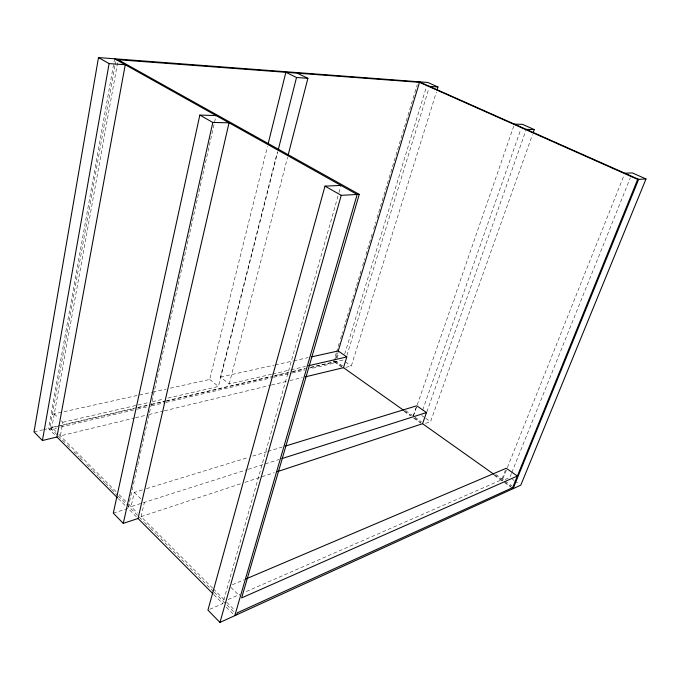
<?xml version="1.0" encoding="UTF-8"?>
<svg xmlns="http://www.w3.org/2000/svg" width="680" height="680" viewBox="0 0 680 680"><rect width="100%" height="100%" fill="white"/><g stroke="black" fill="none" stroke-linecap="round" stroke-linejoin="round"><path stroke-width="0.51" stroke-dasharray="3.4 2.55" d="M114.597 58.786L48.501 428.51L56.228 436.271M114.877 65.832L49.623 429.641L56.695 427.983M115.064 64.787L115.626 61.659M51.527 429.19L118.116 59.729M61.429 420.869L62.858 422.272L60.341 435.888L134.478 418.022M128.273 507.399L137.564 465.927M137.802 464.89L154.522 390.26M154.751 389.224L216.061 115.549M142.358 489.931L134.257 492.422L131.061 506.6L142.18 503.064M212.602 588.123L141.091 516.63L144.389 502.375M170.331 388.152L209.703 379.423L267.461 146.514M271.499 374.263L229.211 383.988L220.499 377.034L277.227 152.481M167.943 398.089L218.416 386.478L277.772 151.657M229.211 383.988L287.563 157.293M209.788 609.306L222.759 603.602L338.674 193.613M338.963 192.593L340.986 185.436M336.209 353.107L333.447 362.253L334.569 363.052L335.002 361.632L341.802 366.46M336.515 352.087L339.277 342.941M340.501 338.878L342.652 331.763M343.876 327.7L350.319 306.349M351.551 302.286L353.694 295.171M354.926 291.108L361.369 269.764M362.593 265.693L364.743 258.578M365.967 254.516L372.411 233.172M373.635 229.109L375.785 221.995M377.017 217.923L417.205 84.779M335.18 359.966L337.331 352.861M336.175 357.748L338.232 350.957M342.661 366.01L336.115 361.377L335.69 362.788L309.782 368.849M337.042 358.334L338.887 352.249M344.734 353.982L426.522 86.504M346.902 355.419L428.876 88.391M345.805 367.344L351.33 366.01L436.381 92.038M413.227 415.947L416.747 405.781M413.355 416.075L513.757 126.14M422.705 409.955L520.787 129.379M426.87 411.876L526.252 129.379M425.493 423.368L430.542 421.702L532.508 134.564M505.461 470.186L501.627 479.791L244.724 592.263M494.275 475.329L502.061 480.853L507 468.503M507.39 467.517L624.078 175.194M511.402 473.51L509.821 477.445L502.061 480.853M511.802 472.523L630.326 177.837M228.182 599.505L239.861 594.396M232.39 584.715L244.086 579.742M141.091 516.63L240.966 483.659M245.004 482.324L274.252 472.668M143.191 502.741L247.239 469.616M248.243 469.293L278.859 459.561M113.296 513.137L128.044 508.436L136.612 517.046M146.412 488.69L248.676 457.325M252.722 456.085L266.9 451.741M267.911 451.427L282.081 447.083M135.507 417.775L147.866 414.8M148.894 414.553L163.31 411.077M164.339 410.83L270.394 385.279M271.422 385.033L288.932 380.808M289.96 380.562L302.311 377.587M60.826 427.023L136.238 409.394M137.267 409.156L147.594 406.742M151.733 405.781L165.155 402.637M166.192 402.399L272.595 377.536M273.624 377.298L291.185 373.192M292.221 372.946L304.615 370.056M136.587 407.719L51.85 427.397L56.1 431.647M137.624 407.481L150.025 404.6M151.054 404.353L165.52 400.996M166.557 400.758L269.9 376.754M275.06 375.555L288.499 372.436M292.629 371.475L305.031 368.594M310.199 367.396L336.115 361.377M34 431.885L42.704 429.862M43.664 429.641L59.704 425.909M60.741 425.671L134.079 408.612M138.21 407.651L147.509 405.493M151.64 404.532L165.07 401.404M166.107 401.166L272.501 376.423M273.538 376.184L291.1 372.104M292.128 371.866L305.558 368.738M310.726 367.54L342.873 360.06L344.565 361.25M62.858 422.272L137.037 405.203M138.066 404.966L148.368 402.594M152.49 401.65L163.82 399.041M272.536 374.025L290.071 369.988M291.1 369.75L305.541 366.426M52.377 414.281L151.682 392.284M152.719 392.054L166.183 389.07M220.499 377.034L274.201 365.135M275.23 364.905L292.791 361.021M293.82 360.791L308.278 357.587M345.414 361.845L351.33 366.01M421.745 415.523L424.949 417.767M425.748 418.336L430.542 421.702M512.346 479.23L514.038 480.412M514.879 481.006L519.095 483.973M405.594 410.575L412.497 415.463M414.962 417.214L421.387 421.762M495.745 474.419L504.373 480.531M505.223 481.134L512.006 485.937M404.337 410.796L411.188 415.659M414.511 418.013L420.945 422.577M494.751 474.912L503.327 480.989M504.177 481.593L510.969 486.412M334.569 361.998L342.227 367.429M404.234 411.434L410.261 415.709M413.652 418.115L420.869 423.232M504.611 482.664L512.236 488.07M209.703 379.423L218.416 386.478M54.289 413.856L58.573 418.064M134.257 492.422L140.777 498.814M230.902 587.367L239.487 595.799M58.93 434.469L116.178 491.716M119.153 494.692L128.087 503.625M128.834 504.364L137.513 513.043M213.35 588.871L224.519 600.04M226.678 602.2L234.464 609.986M50.413 428.069L57.528 435.2M58.276 435.956L66.521 444.219M67.278 444.966L71.026 448.723M74.018 451.733L79.271 456.994M80.019 457.742L83.767 461.499M86.768 464.508L92.013 469.769M92.769 470.517L98.013 475.779M98.761 476.527L104.763 482.537M105.51 483.293L110.763 488.546M111.511 489.302L117.504 495.312M118.26 496.06L143.752 521.611M144.5 522.359L149.744 527.62M150.501 528.377L155.745 533.63M156.494 534.387L213.477 591.49M214.225 592.237L226.219 604.265M226.975 605.013L235.969 614.031M118.32 498.661L125.8 506.175M213.843 594.643L222.759 603.602M226.296 607.146L233.359 614.252"/><path stroke-width="1.02" d="M437.01 90.007L437.954 86.963L427.762 82.459L98.49 57.571L34 431.885L42.423 440.512L56.959 437.01L117.572 497.904M42.423 440.512L109.106 63.589L98.49 57.571M56.959 437.01L125.239 64.736L109.106 63.589M199.835 115.081L113.296 513.137L123.275 523.37L138.048 518.483L229.041 122.808L212.815 122.451L199.835 115.081L216.061 115.549M123.275 523.37L212.815 122.451M268.226 143.42L285.863 72.309L296.514 77.511L307.896 78.31L288.091 155.244M278.29 149.6L296.514 77.511M340.986 185.436L325.006 186.124L207.935 610.113L219.954 622.429L520.787 485.163L646 178.959L632.315 172.907L624.869 173.23M219.954 622.429L341.25 195.339L359.236 194.369L241.638 597.907L517.361 476.034L506.226 468.265L246.032 578.909M234.778 615.672L357.153 194.48L114.597 58.786M236.716 614.779L237.294 612.808L513.706 487.144M311.38 356.898L338.232 350.957L419.475 82.331M305.405 376.839L343.502 367.668L346.8 356.932L338.232 350.957M277.278 471.673L422.552 423.716L426.471 412.573L416.747 405.781L285.124 446.148M533.222 132.557L534.284 129.557L522.538 124.364L514.446 124.134M512.66 487.611L637.653 179.409L646 178.959M513.086 488.673L638.648 179.35L419.271 81.812M281.894 458.6L426.471 412.573M308.635 365.712L346.8 356.932M526.252 129.379L534.284 129.557M429.497 86.36L437.954 86.963M115.999 59.568L420.623 82.416M418.124 81.728L637.789 179.469M297.262 73.168L307.896 78.31M118.116 59.729L359.397 194.463M325.006 186.124L341.25 195.339M343.502 367.668L403.478 410.193M422.552 423.716L493.892 474.3M138.048 518.483L213.103 593.895"/></g></svg>
